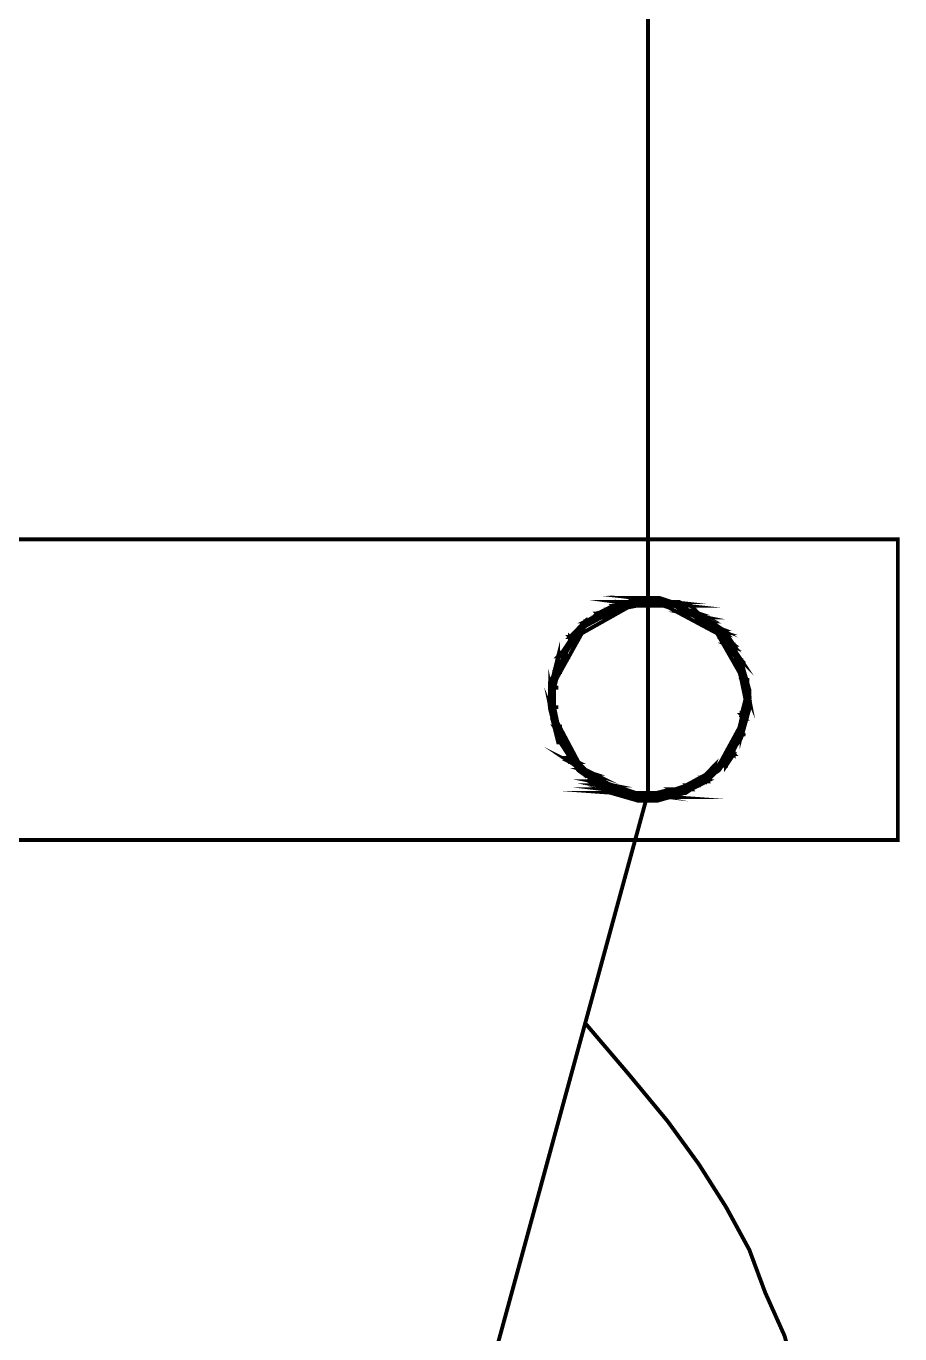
# Model space of a CAD drawing. Extents: x 219 to 1226, y 175 to 465.
# Drawn here: x 716.14 to 725.63, y 389.23 to 403.43 of the extents above; entities that cross this region are included whole.
import ezdxf

# ---------------------------------------------------------------- set-up
doc = ezdxf.new("R2010")
doc.units = 0
doc.header["$MEASUREMENT"] = 0
doc.layers.add('C00-00-00-BLACK', color=7, linetype='Continuous')
doc.layers.add('CFF-00-00', color=1, linetype='Continuous')

msp = doc.modelspace()

# ---------------------------------------------------------------- linework, layer by layer
at = {"layer": 'C00-00-00-BLACK', "const_width": 0.0423}
for points in [[(703.895, 397.855), (703.895, 394.59), (725.608, 394.59), (725.608, 397.855), (703.895, 397.855)], [(723.994, 396.117), (723.994, 396.222), (723.905, 396.535), (723.664, 396.871), (723.312, 397.097), (722.995, 397.178), (722.891, 397.178), (722.702, 397.178), (722.137, 396.871), (721.83, 396.306), (721.83, 396.117), (721.83, 396.012), (721.911, 395.695), (722.137, 395.346), (722.475, 395.106), (722.786, 395.016), (722.891, 395.016), (722.995, 395.016), (723.312, 395.106), (723.664, 395.346), (723.905, 395.695), (723.994, 396.012), (723.994, 396.117)], [(722.936, 397.175), (722.553, 397.175), (722.851, 397.133), (722.936, 397.175)], [(723.02, 397.218), (722.767, 397.218), (723.148, 397.175), (723.02, 397.218)], [(722.936, 397.175), (723.316, 397.133), (723.148, 397.133), (722.936, 397.175)], [(722.553, 397.175), (722.851, 397.133), (722.553, 397.133), (722.553, 397.175)], [(722.683, 397.175), (723.232, 397.175), (722.554, 397.175), (722.683, 397.175)], [(723.232, 397.175), (722.936, 397.175), (723.316, 397.133), (723.232, 397.175)], [(722.767, 397.218), (723.148, 397.175), (722.683, 397.175), (722.767, 397.218)], [(723.148, 397.175), (722.683, 397.175), (723.232, 397.175), (723.148, 397.175)], [(722.979, 397.218), (723.02, 397.218), (722.767, 397.218), (722.979, 397.218)], [(723.187, 397.133), (723.445, 397.049), (723.316, 397.049), (723.187, 397.133)], [(723.952, 396.117), (723.952, 396.296), (723.644, 396.834), (723.078, 397.136), (722.891, 397.136), (722.712, 397.136), (722.175, 396.834), (721.875, 396.296), (721.875, 396.117), (721.875, 395.93), (722.175, 395.366), (722.712, 395.059), (722.891, 395.059), (723.078, 395.059), (723.644, 395.366), (723.952, 395.93), (723.952, 396.117)], [(722.298, 397.006), (722.298, 396.963), (722.214, 396.963), (722.298, 397.006)], [(722.341, 397.049), (722.384, 397.006), (722.298, 397.006), (722.341, 397.049)], [(722.384, 397.006), (722.298, 397.006), (722.298, 396.963), (722.384, 397.006)], [(722.465, 397.09), (722.51, 397.049), (722.381, 397.049), (722.465, 397.09)], [(722.51, 397.049), (722.341, 397.049), (722.384, 397.006), (722.51, 397.049)], [(722.513, 397.133), (722.554, 397.09), (722.428, 397.09), (722.513, 397.133)], [(722.553, 397.09), (722.465, 397.09), (722.51, 397.049), (722.553, 397.09)], [(722.767, 397.133), (722.513, 397.133), (722.554, 397.09), (722.767, 397.133)], [(722.767, 397.133), (722.809, 397.133), (722.554, 397.133), (722.767, 397.133)], [(722.767, 397.133), (722.554, 397.133), (722.851, 397.133), (722.767, 397.133)], [(723.316, 397.049), (723.529, 397.006), (723.445, 397.006), (723.316, 397.049)], [(723.359, 397.133), (723.187, 397.133), (723.445, 397.049), (723.359, 397.133)], [(723.445, 397.049), (723.316, 397.049), (723.529, 397.006), (723.445, 397.049)], [(723.316, 397.133), (723.148, 397.133), (723.359, 397.133), (723.316, 397.133)], [(723.148, 397.133), (723.359, 397.133), (723.19, 397.133), (723.148, 397.133)], [(723.483, 396.963), (723.698, 396.879), (723.613, 396.879), (723.483, 396.963)], [(723.529, 397.006), (723.445, 397.006), (723.571, 396.963), (723.529, 397.006)], [(723.445, 397.006), (723.571, 396.963), (723.486, 396.963), (723.445, 397.006)], [(722.045, 396.752), (722.002, 396.624), (721.959, 396.624), (722.045, 396.752)], [(722.171, 396.921), (722.129, 396.794), (722.045, 396.794), (722.171, 396.921)], [(722.214, 396.921), (722.171, 396.921), (722.129, 396.794), (722.214, 396.921)], [(722.214, 396.963), (722.214, 396.921), (722.171, 396.921), (722.214, 396.963)], [(722.298, 396.963), (722.214, 396.963), (722.214, 396.921), (722.298, 396.963)], [(723.571, 396.963), (723.483, 396.963), (723.698, 396.879), (723.571, 396.963)], [(723.698, 396.879), (723.613, 396.879), (723.741, 396.836), (723.698, 396.879)], [(723.613, 396.879), (723.741, 396.836), (723.655, 396.836), (723.613, 396.879)], [(723.653, 396.836), (723.825, 396.71), (723.741, 396.71), (723.653, 396.836)], [(721.918, 396.583), (721.918, 396.411), (721.875, 396.411), (721.918, 396.583)], [(722.087, 396.752), (722.045, 396.752), (722.002, 396.624), (722.087, 396.752)], [(722.129, 396.794), (722.045, 396.794), (722.087, 396.752), (722.129, 396.794)], [(722.045, 396.794), (722.087, 396.752), (722.045, 396.752), (722.045, 396.794)], [(723.741, 396.836), (723.653, 396.836), (723.825, 396.71), (723.741, 396.836)], [(723.782, 396.667), (723.909, 396.54), (723.868, 396.54), (723.782, 396.667)], [(723.741, 396.71), (723.825, 396.667), (723.782, 396.667), (723.741, 396.71)], [(721.959, 396.624), (722.002, 396.583), (721.918, 396.583), (721.959, 396.624)], [(722.002, 396.583), (721.918, 396.583), (721.918, 396.411), (722.002, 396.583)], [(722.002, 396.624), (721.959, 396.624), (722.002, 396.583), (722.002, 396.624)], [(723.825, 396.71), (723.741, 396.71), (723.825, 396.667), (723.825, 396.71)], [(723.825, 396.667), (723.782, 396.667), (723.909, 396.54), (723.825, 396.667)], [(723.868, 396.497), (723.952, 396.328), (723.909, 396.328), (723.868, 396.497)], [(723.868, 396.54), (723.909, 396.497), (723.868, 396.497), (723.868, 396.54)], [(721.875, 396.413), (721.875, 396.244), (721.832, 396.244), (721.875, 396.413)], [(721.832, 396.244), (721.875, 396.032), (721.832, 396.032), (721.832, 396.244)], [(723.909, 396.54), (723.868, 396.54), (723.909, 396.497), (723.909, 396.54)], [(723.909, 396.497), (723.868, 396.497), (723.952, 396.328), (723.909, 396.497)], [(723.909, 396.328), (723.994, 396.117), (723.952, 396.117), (723.909, 396.328)], [(721.875, 396.413), (721.918, 396.413), (721.959, 396.413), (721.875, 396.413)], [(721.918, 396.413), (721.959, 396.413), (721.875, 396.413), (721.918, 396.413)], [(721.918, 396.413), (721.875, 396.413), (721.875, 396.244), (721.918, 396.413)], [(723.952, 396.328), (723.909, 396.328), (723.994, 396.117), (723.952, 396.328)], [(723.909, 396.328), (723.952, 396.328), (723.994, 396.328), (723.909, 396.328)], [(723.952, 396.328), (723.994, 396.328), (723.909, 396.328), (723.952, 396.328)], [(721.832, 396.032), (721.918, 395.821), (721.875, 395.821), (721.832, 396.032)], [(721.875, 396.244), (721.832, 396.244), (721.875, 396.032), (721.875, 396.244)], [(721.832, 396.244), (721.875, 396.244), (721.918, 396.244), (721.832, 396.244)], [(721.875, 396.244), (721.918, 396.244), (721.832, 396.244), (721.875, 396.244)], [(723.952, 396.117), (723.952, 395.948), (723.909, 395.948), (723.952, 396.117)], [(721.875, 396.032), (721.832, 396.032), (721.918, 395.821), (721.875, 396.032)], [(721.832, 396.032), (721.875, 396.032), (721.918, 396.032), (721.832, 396.032)], [(721.875, 396.032), (721.918, 396.032), (721.832, 396.032), (721.875, 396.032)], [(723.909, 395.905), (723.909, 395.735), (723.868, 395.735), (723.909, 395.905)], [(723.994, 396.117), (723.952, 396.117), (723.952, 395.948), (723.994, 396.117)], [(721.875, 395.821), (722.002, 395.651), (721.918, 395.651), (721.875, 395.821)], [(723.868, 395.735), (723.825, 395.565), (723.782, 395.565), (723.868, 395.735)], [(723.952, 395.948), (723.909, 395.948), (723.952, 395.905), (723.952, 395.948)], [(723.909, 395.948), (723.952, 395.905), (723.909, 395.905), (723.909, 395.948)], [(723.952, 395.905), (723.909, 395.905), (723.909, 395.735), (723.952, 395.905)], [(721.959, 395.649), (722.087, 395.476), (722.045, 395.476), (721.959, 395.649)], [(721.918, 395.821), (721.875, 395.821), (722.002, 395.651), (721.918, 395.821)], [(721.875, 395.821), (721.918, 395.821), (721.959, 395.821), (721.875, 395.821)], [(721.918, 395.821), (721.959, 395.821), (721.875, 395.821), (721.918, 395.821)], [(723.909, 395.735), (723.868, 395.735), (723.825, 395.565), (723.909, 395.735)], [(723.868, 395.735), (723.909, 395.735), (723.952, 395.735), (723.868, 395.735)], [(723.909, 395.735), (723.952, 395.735), (723.868, 395.735), (723.909, 395.735)], [(722.045, 395.437), (722.214, 395.352), (722.171, 395.352), (722.045, 395.437)], [(722.002, 395.649), (721.918, 395.649), (722.002, 395.649)], [(721.918, 395.649), (722.002, 395.649), (721.959, 395.649), (721.918, 395.649)], [(722.002, 395.649), (721.959, 395.649), (722.087, 395.476), (722.002, 395.649)], [(722.087, 395.479), (722.045, 395.479), (722.129, 395.437), (722.087, 395.479)], [(722.129, 395.437), (722.045, 395.437), (722.214, 395.352), (722.129, 395.437)], [(722.045, 395.479), (722.129, 395.437), (722.045, 395.437), (722.045, 395.479)], [(723.613, 395.395), (723.571, 395.267), (723.486, 395.267), (723.613, 395.395)], [(723.741, 395.522), (723.741, 395.395), (723.653, 395.395), (723.741, 395.522)], [(723.782, 395.565), (723.825, 395.522), (723.741, 395.522), (723.782, 395.565)], [(723.825, 395.522), (723.741, 395.522), (723.741, 395.395), (723.825, 395.522)], [(723.825, 395.565), (723.782, 395.565), (723.825, 395.522), (723.825, 395.565)], [(722.214, 395.352), (722.171, 395.352), (722.298, 395.31), (722.214, 395.352)], [(722.171, 395.352), (722.298, 395.31), (722.214, 395.31), (722.171, 395.352)], [(722.214, 395.31), (722.384, 395.226), (722.298, 395.226), (722.214, 395.31)], [(722.298, 395.31), (722.214, 395.31), (722.384, 395.226), (722.298, 395.31)], [(723.698, 395.395), (723.613, 395.395), (723.571, 395.267), (723.698, 395.395)], [(723.655, 395.395), (723.698, 395.395), (723.613, 395.395), (723.655, 395.395)], [(723.741, 395.395), (723.655, 395.395), (723.698, 395.395), (723.741, 395.395)], [(722.553, 395.14), (722.425, 395.14), (722.764, 395.099), (722.553, 395.14)], [(722.384, 395.226), (722.298, 395.226), (722.513, 395.183), (722.384, 395.226)], [(722.51, 395.183), (722.341, 395.183), (722.553, 395.14), (722.51, 395.183)], [(722.341, 395.183), (722.553, 395.14), (722.425, 395.14), (722.341, 395.183)], [(722.425, 395.14), (722.764, 395.099), (722.553, 395.099), (722.425, 395.14)], [(722.298, 395.226), (722.513, 395.183), (722.341, 395.183), (722.298, 395.226)], [(723.316, 395.183), (723.359, 395.14), (723.19, 395.14), (723.316, 395.183)], [(723.445, 395.226), (723.445, 395.183), (723.316, 395.183), (723.445, 395.226)], [(723.445, 395.183), (723.316, 395.183), (723.359, 395.14), (723.445, 395.183)], [(723.486, 395.267), (723.529, 395.226), (723.445, 395.226), (723.486, 395.267)], [(723.529, 395.226), (723.445, 395.226), (723.445, 395.183), (723.529, 395.226)], [(723.571, 395.267), (723.486, 395.267), (723.529, 395.226), (723.571, 395.267)], [(723.232, 395.099), (722.553, 395.099), (723.148, 395.056), (723.232, 395.099)], [(722.553, 395.099), (723.148, 395.056), (722.683, 395.056), (722.553, 395.099)], [(722.851, 395.099), (722.893, 395.099), (722.554, 395.099), (722.851, 395.099)], [(722.851, 395.099), (722.554, 395.099), (722.767, 395.099), (722.851, 395.099)], [(722.936, 395.099), (722.979, 395.099), (722.554, 395.099), (722.936, 395.099)], [(722.936, 395.099), (722.554, 395.099), (722.851, 395.099), (722.936, 395.099)], [(722.683, 395.056), (722.767, 395.056), (723.02, 395.056), (722.683, 395.056)], [(722.683, 395.056), (723.148, 395.056), (723.02, 395.056), (722.683, 395.056)], [(722.767, 395.056), (723.02, 395.056), (722.979, 395.056), (722.767, 395.056)], [(723.148, 395.14), (723.232, 395.099), (722.979, 395.099), (723.148, 395.14)], [(722.979, 395.099), (723.232, 395.099), (722.936, 395.099), (722.979, 395.099)], [(723.232, 395.099), (722.979, 395.099), (723.232, 395.099)], [(723.316, 395.14), (723.148, 395.14), (723.232, 395.099), (723.316, 395.14)], [(723.19, 395.14), (723.316, 395.14), (723.148, 395.14), (723.19, 395.14)], [(723.359, 395.14), (723.19, 395.14), (723.316, 395.14), (723.359, 395.14)]]:
    msp.add_lwpolyline(points, close=True, dxfattribs=at)
at = {"layer": 'C00-00-00-BLACK'}
for points in [[(722.936, 397.175), (722.553, 397.175), (722.851, 397.133), (722.936, 397.175)], [(722.553, 397.175), (722.851, 397.133), (722.553, 397.133), (722.553, 397.175)], [(722.683, 397.175), (723.232, 397.175), (722.554, 397.175), (722.683, 397.175)], [(722.767, 397.218), (723.148, 397.175), (722.683, 397.175), (722.767, 397.218)], [(723.148, 397.175), (722.683, 397.175), (723.232, 397.175), (723.148, 397.175)], [(722.979, 397.218), (723.02, 397.218), (722.767, 397.218), (722.979, 397.218)], [(723.02, 397.218), (722.767, 397.218), (723.148, 397.175), (723.02, 397.218)], [(723.232, 397.175), (722.936, 397.175), (723.316, 397.133), (723.232, 397.175)], [(722.936, 397.175), (723.316, 397.133), (723.148, 397.133), (722.936, 397.175)], [(722.341, 397.049), (722.384, 397.006), (722.298, 397.006), (722.341, 397.049)], [(722.51, 397.049), (722.341, 397.049), (722.384, 397.006), (722.51, 397.049)], [(722.465, 397.09), (722.51, 397.049), (722.381, 397.049), (722.465, 397.09)], [(722.513, 397.133), (722.554, 397.09), (722.428, 397.09), (722.513, 397.133)], [(722.553, 397.09), (722.465, 397.09), (722.51, 397.049), (722.553, 397.09)], [(722.767, 397.133), (722.513, 397.133), (722.554, 397.09), (722.767, 397.133)], [(722.767, 397.133), (722.809, 397.133), (722.554, 397.133), (722.767, 397.133)], [(722.767, 397.133), (722.554, 397.133), (722.851, 397.133), (722.767, 397.133)], [(723.316, 397.133), (723.148, 397.133), (723.359, 397.133), (723.316, 397.133)], [(723.148, 397.133), (723.359, 397.133), (723.19, 397.133), (723.148, 397.133)], [(723.359, 397.133), (723.187, 397.133), (723.445, 397.049), (723.359, 397.133)], [(723.187, 397.133), (723.445, 397.049), (723.316, 397.049), (723.187, 397.133)], [(723.445, 397.049), (723.316, 397.049), (723.529, 397.006), (723.445, 397.049)], [(723.316, 397.049), (723.529, 397.006), (723.445, 397.006), (723.316, 397.049)], [(722.171, 396.921), (722.129, 396.794), (722.045, 396.794), (722.171, 396.921)], [(722.214, 396.921), (722.171, 396.921), (722.129, 396.794), (722.214, 396.921)], [(722.214, 396.963), (722.214, 396.921), (722.171, 396.921), (722.214, 396.963)], [(722.298, 397.006), (722.298, 396.963), (722.214, 396.963), (722.298, 397.006)], [(722.298, 396.963), (722.214, 396.963), (722.214, 396.921), (722.298, 396.963)], [(722.384, 397.006), (722.298, 397.006), (722.298, 396.963), (722.384, 397.006)], [(723.529, 397.006), (723.445, 397.006), (723.571, 396.963), (723.529, 397.006)], [(723.445, 397.006), (723.571, 396.963), (723.486, 396.963), (723.445, 397.006)], [(723.571, 396.963), (723.483, 396.963), (723.698, 396.879), (723.571, 396.963)], [(723.483, 396.963), (723.698, 396.879), (723.613, 396.879), (723.483, 396.963)], [(723.698, 396.879), (723.613, 396.879), (723.741, 396.836), (723.698, 396.879)], [(723.613, 396.879), (723.741, 396.836), (723.655, 396.836), (723.613, 396.879)], [(722.045, 396.752), (722.002, 396.624), (721.959, 396.624), (722.045, 396.752)], [(722.087, 396.752), (722.045, 396.752), (722.002, 396.624), (722.087, 396.752)], [(722.129, 396.794), (722.045, 396.794), (722.087, 396.752), (722.129, 396.794)], [(722.045, 396.794), (722.087, 396.752), (722.045, 396.752), (722.045, 396.794)], [(723.741, 396.836), (723.653, 396.836), (723.825, 396.71), (723.741, 396.836)], [(723.653, 396.836), (723.825, 396.71), (723.741, 396.71), (723.653, 396.836)], [(721.959, 396.624), (722.002, 396.583), (721.918, 396.583), (721.959, 396.624)], [(722.002, 396.624), (721.959, 396.624), (722.002, 396.583), (722.002, 396.624)], [(723.825, 396.71), (723.741, 396.71), (723.825, 396.667), (723.825, 396.71)], [(723.741, 396.71), (723.825, 396.667), (723.782, 396.667), (723.741, 396.71)], [(723.825, 396.667), (723.782, 396.667), (723.909, 396.54), (723.825, 396.667)], [(723.782, 396.667), (723.909, 396.54), (723.868, 396.54), (723.782, 396.667)], [(721.918, 396.583), (721.918, 396.411), (721.875, 396.411), (721.918, 396.583)], [(722.002, 396.583), (721.918, 396.583), (721.918, 396.411), (722.002, 396.583)], [(723.909, 396.54), (723.868, 396.54), (723.909, 396.497), (723.909, 396.54)], [(723.868, 396.54), (723.909, 396.497), (723.868, 396.497), (723.868, 396.54)], [(723.909, 396.497), (723.868, 396.497), (723.952, 396.328), (723.909, 396.497)], [(723.868, 396.497), (723.952, 396.328), (723.909, 396.328), (723.868, 396.497)], [(721.875, 396.413), (721.875, 396.244), (721.832, 396.244), (721.875, 396.413)], [(721.875, 396.413), (721.918, 396.413), (721.959, 396.413), (721.875, 396.413)], [(721.918, 396.413), (721.959, 396.413), (721.875, 396.413), (721.918, 396.413)], [(721.918, 396.413), (721.875, 396.413), (721.875, 396.244), (721.918, 396.413)], [(723.909, 396.328), (723.952, 396.328), (723.994, 396.328), (723.909, 396.328)], [(723.952, 396.328), (723.994, 396.328), (723.909, 396.328), (723.952, 396.328)], [(723.952, 396.328), (723.909, 396.328), (723.994, 396.117), (723.952, 396.328)], [(723.909, 396.328), (723.994, 396.117), (723.952, 396.117), (723.909, 396.328)], [(721.832, 396.244), (721.875, 396.244), (721.918, 396.244), (721.832, 396.244)], [(721.875, 396.244), (721.918, 396.244), (721.832, 396.244), (721.875, 396.244)], [(721.875, 396.244), (721.832, 396.244), (721.875, 396.032), (721.875, 396.244)], [(721.832, 396.244), (721.875, 396.032), (721.832, 396.032), (721.832, 396.244)], [(721.832, 396.032), (721.875, 396.032), (721.918, 396.032), (721.832, 396.032)], [(721.875, 396.032), (721.918, 396.032), (721.832, 396.032), (721.875, 396.032)], [(721.875, 396.032), (721.832, 396.032), (721.918, 395.821), (721.875, 396.032)], [(721.832, 396.032), (721.918, 395.821), (721.875, 395.821), (721.832, 396.032)], [(723.952, 396.117), (723.952, 395.948), (723.909, 395.948), (723.952, 396.117)], [(723.994, 396.117), (723.952, 396.117), (723.952, 395.948), (723.994, 396.117)], [(723.909, 395.905), (723.909, 395.735), (723.868, 395.735), (723.909, 395.905)], [(723.952, 395.948), (723.909, 395.948), (723.952, 395.905), (723.952, 395.948)], [(723.909, 395.948), (723.952, 395.905), (723.909, 395.905), (723.909, 395.948)], [(723.952, 395.905), (723.909, 395.905), (723.909, 395.735), (723.952, 395.905)], [(721.875, 395.821), (721.918, 395.821), (721.959, 395.821), (721.875, 395.821)], [(721.918, 395.821), (721.959, 395.821), (721.875, 395.821), (721.918, 395.821)], [(721.918, 395.821), (721.875, 395.821), (722.002, 395.651), (721.918, 395.821)], [(721.875, 395.821), (722.002, 395.651), (721.918, 395.651), (721.875, 395.821)], [(722.002, 395.649), (721.918, 395.649), (722.002, 395.649)], [(721.918, 395.649), (722.002, 395.649), (721.959, 395.649), (721.918, 395.649)], [(722.002, 395.649), (721.959, 395.649), (722.087, 395.476), (722.002, 395.649)], [(721.959, 395.649), (722.087, 395.476), (722.045, 395.476), (721.959, 395.649)], [(723.868, 395.735), (723.825, 395.565), (723.782, 395.565), (723.868, 395.735)], [(723.909, 395.735), (723.868, 395.735), (723.825, 395.565), (723.909, 395.735)], [(723.868, 395.735), (723.909, 395.735), (723.952, 395.735), (723.868, 395.735)], [(723.909, 395.735), (723.952, 395.735), (723.868, 395.735), (723.909, 395.735)], [(722.087, 395.479), (722.045, 395.479), (722.129, 395.437), (722.087, 395.479)], [(722.045, 395.479), (722.129, 395.437), (722.045, 395.437), (722.045, 395.479)], [(723.741, 395.522), (723.741, 395.395), (723.653, 395.395), (723.741, 395.522)], [(723.782, 395.565), (723.825, 395.522), (723.741, 395.522), (723.782, 395.565)], [(723.825, 395.522), (723.741, 395.522), (723.741, 395.395), (723.825, 395.522)], [(723.825, 395.565), (723.782, 395.565), (723.825, 395.522), (723.825, 395.565)], [(722.129, 395.437), (722.045, 395.437), (722.214, 395.352), (722.129, 395.437)], [(722.045, 395.437), (722.214, 395.352), (722.171, 395.352), (722.045, 395.437)], [(722.214, 395.352), (722.171, 395.352), (722.298, 395.31), (722.214, 395.352)], [(722.171, 395.352), (722.298, 395.31), (722.214, 395.31), (722.171, 395.352)], [(723.613, 395.395), (723.571, 395.267), (723.486, 395.267), (723.613, 395.395)], [(723.698, 395.395), (723.613, 395.395), (723.571, 395.267), (723.698, 395.395)], [(723.655, 395.395), (723.698, 395.395), (723.613, 395.395), (723.655, 395.395)], [(723.741, 395.395), (723.655, 395.395), (723.698, 395.395), (723.741, 395.395)], [(722.298, 395.31), (722.214, 395.31), (722.384, 395.226), (722.298, 395.31)], [(722.214, 395.31), (722.384, 395.226), (722.298, 395.226), (722.214, 395.31)], [(722.384, 395.226), (722.298, 395.226), (722.513, 395.183), (722.384, 395.226)], [(722.298, 395.226), (722.513, 395.183), (722.341, 395.183), (722.298, 395.226)], [(722.51, 395.183), (722.341, 395.183), (722.553, 395.14), (722.51, 395.183)], [(722.341, 395.183), (722.553, 395.14), (722.425, 395.14), (722.341, 395.183)], [(723.316, 395.183), (723.359, 395.14), (723.19, 395.14), (723.316, 395.183)], [(723.445, 395.226), (723.445, 395.183), (723.316, 395.183), (723.445, 395.226)], [(723.445, 395.183), (723.316, 395.183), (723.359, 395.14), (723.445, 395.183)], [(723.486, 395.267), (723.529, 395.226), (723.445, 395.226), (723.486, 395.267)], [(723.529, 395.226), (723.445, 395.226), (723.445, 395.183), (723.529, 395.226)], [(723.571, 395.267), (723.486, 395.267), (723.529, 395.226), (723.571, 395.267)], [(722.553, 395.14), (722.425, 395.14), (722.764, 395.099), (722.553, 395.14)], [(722.425, 395.14), (722.764, 395.099), (722.553, 395.099), (722.425, 395.14)], [(723.232, 395.099), (722.553, 395.099), (723.148, 395.056), (723.232, 395.099)], [(722.553, 395.099), (723.148, 395.056), (722.683, 395.056), (722.553, 395.099)], [(722.851, 395.099), (722.893, 395.099), (722.554, 395.099), (722.851, 395.099)], [(722.851, 395.099), (722.554, 395.099), (722.767, 395.099), (722.851, 395.099)], [(722.936, 395.099), (722.979, 395.099), (722.554, 395.099), (722.936, 395.099)], [(722.936, 395.099), (722.554, 395.099), (722.851, 395.099), (722.936, 395.099)], [(722.683, 395.056), (722.767, 395.056), (723.02, 395.056), (722.683, 395.056)], [(722.683, 395.056), (723.148, 395.056), (723.02, 395.056), (722.683, 395.056)], [(722.767, 395.056), (723.02, 395.056), (722.979, 395.056), (722.767, 395.056)], [(722.979, 395.099), (723.232, 395.099), (722.936, 395.099), (722.979, 395.099)], [(723.148, 395.14), (723.232, 395.099), (722.979, 395.099), (723.148, 395.14)], [(723.232, 395.099), (722.979, 395.099), (723.232, 395.099)], [(723.19, 395.14), (723.316, 395.14), (723.148, 395.14), (723.19, 395.14)], [(723.316, 395.14), (723.148, 395.14), (723.232, 395.099), (723.316, 395.14)], [(723.359, 395.14), (723.19, 395.14), (723.316, 395.14), (723.359, 395.14)]]:
    msp.add_lwpolyline(points, close=True, dxfattribs=at)
at = {"layer": 'CFF-00-00', "const_width": 0.0423}
for points in [[(724.547, 446.856), (722.893, 438.08), (722.893, 417.776), (722.893, 395.099), (721.24, 389.037)], [(724.504, 388.74), (724.377, 389.206), (724.167, 389.675), (723.994, 390.141), (723.741, 390.605), (723.445, 391.071), (723.106, 391.537), (722.683, 392.048), (722.214, 392.598)]]:
    msp.add_lwpolyline(points, dxfattribs=at)

doc.saveas('drawing.dxf')
